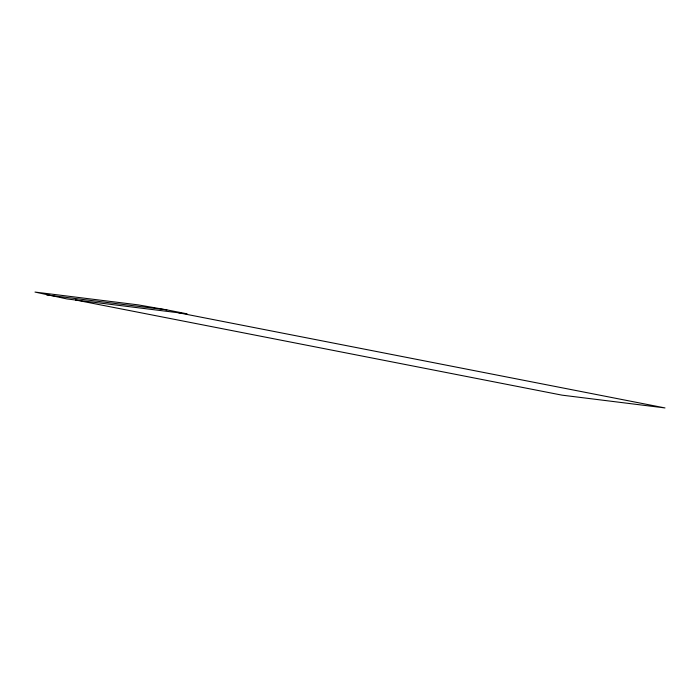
<?xml version="1.0" encoding="UTF-8"?>
<svg xmlns="http://www.w3.org/2000/svg" width="700" height="700" viewBox="0 0 700 700"><rect width="100%" height="100%" fill="white"/><g stroke="black" fill="none" stroke-linecap="round" stroke-linejoin="round"><path stroke-width="1.05" d="M46.69 294.963L166.845 309.881L187.119 313.845L66.955 298.935L35 292.066L137.996 304.85L166.845 309.881M178.535 312.777L665 407.934L562.004 395.15L75.539 299.994"/></g></svg>
